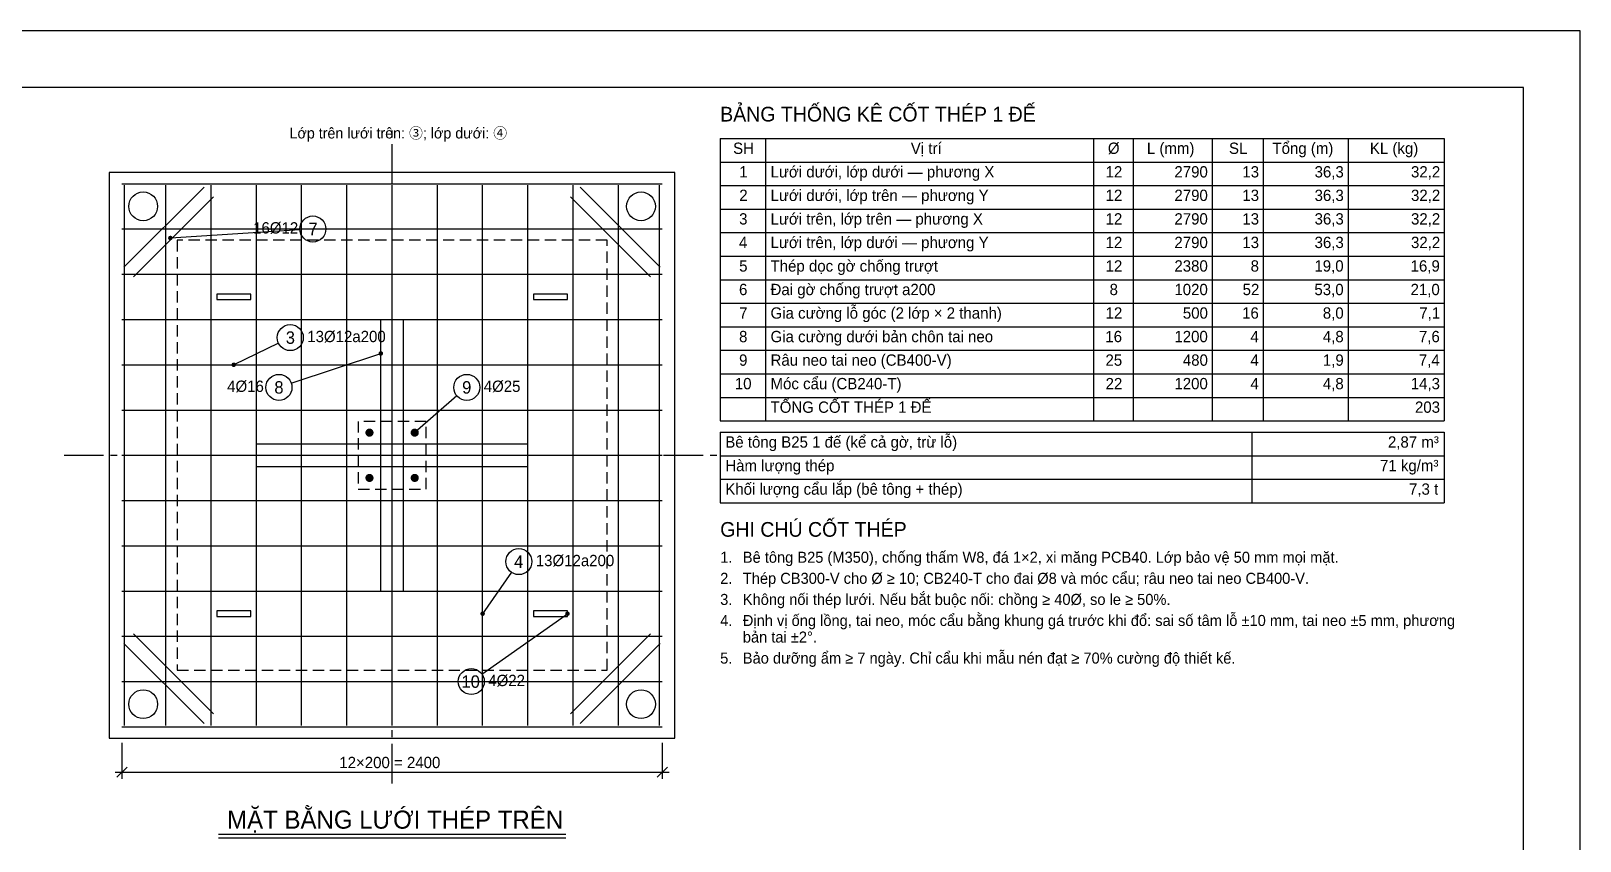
# Model space of a CAD drawing. Extents: x 0 to 45000, y 0 to 7425.
# Drawn here: x 15154 to 22000, y 3845 to 7425 of the extents above; entities that cross this region are included whole.
import ezdxf

# ---------------------------------------------------------------- set-up
doc = ezdxf.new("R2010")
doc.units = 0
doc.header["$LTSCALE"] = 25
doc.linetypes.add('CENTER', pattern=[10.6, 7, -1.2, 1.2, -1.2])
doc.linetypes.add('DASHED', pattern=[3, 2, -1])
for name, color, linetype in [('AN', 8, 'DASHED'), ('BT', 7, 'CONTINUOUS'), ('DIM', 8, 'CONTINUOUS'), ('KHUNG', 7, 'CONTINUOUS'), ('KHUNG_M', 7, 'CONTINUOUS'), ('TEXT', 7, 'CONTINUOUS'), ('THEP', 1, 'CONTINUOUS'), ('THEPHINH', 5, 'CONTINUOUS'), ('THEPHINH_D', 5, 'DASHED'), ('TRUC', 1, 'CENTER')]:
    doc.layers.add(name, color=color, linetype=linetype)
doc.styles.add('VN', font='arial.ttf', dxfattribs={"width": 0.95})

msp = doc.modelspace()

# ---------------------------------------------------------------- linework, layer by layer
at = {"layer": 'AN'}
msp.add_lwpolyline([(15800, 4600), (17700, 4600), (17700, 6500), (15800, 6500)], close=True, dxfattribs=at)
at = {"layer": 'BT'}
msp.add_lwpolyline([(15500, 4300), (18000, 4300), (18000, 6800), (15500, 6800)], close=True, dxfattribs=at)
at = {"layer": 'DIM'}
for p, q in [((16342.6, 6546.4), (15770, 6510)), ((16248.2, 6045.1), (16050, 5950)), ((16304.5, 5868.2), (16700, 6000)), ((17036.6, 5812.3), (16850, 5650)), ((17277.2, 5032.8), (17150, 4850)), ((17147, 4583.2), (17525, 4850)), ((15556, 4280), (15556, 4120)), ((17944, 4280), (17944, 4120)), ((15526, 4150), (17974, 4150)), ((15533.5, 4127.5), (15578.5, 4172.5)), ((17921.5, 4127.5), (17966.5, 4172.5))]:
    msp.add_line(p, q, dxfattribs=at)
at = {"layer": 'DIM', "const_width": 10}
for points in [[(15775, 6510, 1), (15765, 6510, 1)], [(16055, 5950, 1), (16045, 5950, 1)], [(16705, 6000, 1), (16695, 6000, 1)], [(16855, 5650, 1), (16845, 5650, 1)], [(17155, 4850, 1), (17145, 4850, 1)], [(17530, 4850, 1), (17520, 4850, 1)]]:
    msp.add_lwpolyline(points, format="xyb", close=True, dxfattribs=at)
at = {"layer": 'KHUNG'}
msp.add_lwpolyline([(12125, 250), (21750, 250), (21750, 7175), (12125, 7175)], close=True, dxfattribs=at)
at = {"layer": 'KHUNG_M'}
for p, q in [((18200, 6950), (21400, 6950)), ((18200, 6950), (18200, 5702)), ((18400, 6950), (18400, 5702)), ((19850, 6950), (19850, 5702)), ((20025, 6950), (20025, 5702)), ((20375, 6950), (20375, 5702)), ((20600, 6950), (20600, 5702)), ((20975, 6950), (20975, 5702)), ((21400, 6950), (21400, 5702)), ((18200, 6846), (21400, 6846)), ((18200, 6742), (21400, 6742)), ((18200, 6638), (21400, 6638)), ((18200, 6534), (21400, 6534)), ((18200, 6430), (21400, 6430)), ((18200, 6326), (21400, 6326)), ((18200, 6222), (21400, 6222)), ((18200, 6118), (21400, 6118)), ((18200, 6014), (21400, 6014)), ((18200, 5910), (21400, 5910)), ((18200, 5806), (21400, 5806)), ((18200, 5702), (21400, 5702)), ((18200, 5702), (21400, 5702)), ((18200, 5652), (21400, 5652)), ((18200, 5652), (18200, 5340)), ((20550, 5652), (20550, 5340)), ((21400, 5652), (21400, 5340)), ((18200, 5548), (21400, 5548)), ((18200, 5444), (21400, 5444)), ((18200, 5340), (21400, 5340)), ((18200, 5340), (21400, 5340))]:
    msp.add_line(p, q, dxfattribs=at)
msp.add_lwpolyline([(11500, 0), (22000, 0), (22000, 7425), (11500, 7425)], close=True, dxfattribs=at)
at = {"layer": 'TEXT'}
for p, q in [((15982.4, 3875), (17517.6, 3875)), ((15982.4, 3860), (17517.6, 3860))]:
    msp.add_line(p, q, dxfattribs=at)
for centre in [(16400, 6550), (16300, 6070), (16250, 5850), (17080, 5850), (17310, 5080), (17100, 4550)]:
    msp.add_circle(centre, 57.5, dxfattribs=at)
at = {"layer": 'THEP'}
for p, q in [((15556, 6750), (17944, 6750)), ((15918.7, 6734.9), (15565.1, 6381.3)), ((15568, 4356), (15568, 6744)), ((15750, 4356), (15750, 6744)), ((15950, 4356), (15950, 6744)), ((16150, 4356), (16150, 6744)), ((16350, 4356), (16350, 6744)), ((16550, 4356), (16550, 6744)), ((16750, 4356), (16750, 6744)), ((16950, 4356), (16950, 6744)), ((17150, 4356), (17150, 6744)), ((17350, 4356), (17350, 6744)), ((17550, 4356), (17550, 6744)), ((17934.9, 6381.3), (17581.3, 6734.9)), ((17750, 4356), (17750, 6744)), ((17932, 4356), (17932, 6744)), ((15961.1, 6692.4), (15607.6, 6338.9)), ((17892.4, 6338.9), (17538.9, 6692.4)), ((15556, 6550), (17944, 6550)), ((15556, 6350), (17944, 6350)), ((15556, 6150), (17944, 6150)), ((16700, 4950), (16700, 6150)), ((16800, 4950), (16800, 6150)), ((15556, 5950), (17944, 5950)), ((15556, 5750), (17944, 5750)), ((15556, 5550), (17944, 5550)), ((16150, 5600), (17350, 5600)), ((16150, 5500), (17350, 5500)), ((15556, 5350), (17944, 5350)), ((15556, 5150), (17944, 5150)), ((15556, 4950), (17944, 4950)), ((15556, 4750), (17944, 4750)), ((15607.6, 4761.1), (15961.1, 4407.6)), ((17538.9, 4407.6), (17892.4, 4761.1)), ((15565.1, 4718.7), (15918.7, 4365.1)), ((17581.3, 4365.1), (17934.9, 4718.7)), ((15556, 4550), (17944, 4550)), ((15556, 4350), (17944, 4350))]:
    msp.add_line(p, q, dxfattribs=at)
for points in [[(15975, 6238), (16125, 6238), (16125, 6262), (15975, 6262)], [(17375, 6238), (17525, 6238), (17525, 6262), (17375, 6262)], [(15975, 4838), (16125, 4838), (16125, 4862), (15975, 4862)], [(17375, 4838), (17525, 4838), (17525, 4862), (17375, 4862)]]:
    msp.add_lwpolyline(points, close=True, dxfattribs=at)
at = {"layer": 'THEPHINH', "const_width": 18}
for points in [[(16659, 5650, 1), (16641, 5650, 1)], [(16859, 5650, 1), (16841, 5650, 1)], [(16659, 5450, 1), (16641, 5450, 1)], [(16859, 5450, 1), (16841, 5450, 1)]]:
    msp.add_lwpolyline(points, format="xyb", close=True, dxfattribs=at)
at = {"layer": 'THEPHINH'}
for centre in [(15650, 6650), (17850, 6650), (15650, 4450), (17850, 4450)]:
    msp.add_circle(centre, 63.5, dxfattribs=at)
at = {"layer": 'THEPHINH_D'}
msp.add_lwpolyline([(16600, 5400), (16900, 5400), (16900, 5700), (16600, 5700)], close=True, dxfattribs=at)
at = {"layer": 'TRUC'}
for p, q in [((16750, 4100), (16750, 7000)), ((15300, 5550), (18200, 5550))]:
    msp.add_line(p, q, dxfattribs=at)

# ---------------------------------------------------------------- texts
at = {"layer": 'TEXT', "style": 'VN', "width": 0.95}
for s, height, p in [('BẢNG THỐNG KÊ CỐT THÉP 1 ĐẾ', 65, (18200, 7025)), ('Lớp trên lưới trên: ③; lớp dưới: ④', 47.5, (16296.9, 6950)), ('SH', 50, (18257.1, 6881.8)), ('Vị trí', 50, (19042.4, 6881.8)), ('Ø', 50, (19913.4, 6881.8)), ('L (mm)', 50, (20085.9, 6881.8)), ('SL', 50, (20448.6, 6881.8)), ('Tổng (m)', 50, (20640.7, 6881.8)), ('KL (kg)', 50, (21071.3, 6881.8)), ('1', 50, (18284.1, 6777.7)), ('Lưới dưới, lớp dưới — phương X', 50, (18422.5, 6777.7)), ('12', 50, (19903.2, 6777.7)), ('2790', 50, (20207.4, 6777.7)), ('13', 50, (20507.7, 6777.7)), ('36,3', 50, (20826.9, 6777.7)), ('32,2', 50, (21253, 6777.7)), ('2', 50, (18284.3, 6673.7)), ('Lưới dưới, lớp trên — phương Y', 50, (18422.5, 6673.7)), ('12', 50, (19903.2, 6673.7)), ('2790', 50, (20207.4, 6673.7)), ('13', 50, (20507.7, 6673.7)), ('36,3', 50, (20826.9, 6673.7)), ('32,2', 50, (21253, 6673.7)), ('16Ø12', 50, (16135.8, 6530)), ('7', 55, (16380.1, 6522.5)), ('3', 50, (18283.7, 6569.7)), ('Lưới trên, lớp trên — phương X', 50, (18422.5, 6569.7)), ('12', 50, (19903.2, 6569.7)), ('2790', 50, (20207.4, 6569.7)), ('13', 50, (20507.7, 6569.7)), ('36,3', 50, (20826.9, 6569.7)), ('32,2', 50, (21253, 6569.7)), ('4', 50, (18283, 6465.7)), ('Lưới trên, lớp dưới — phương Y', 50, (18422.5, 6465.7)), ('12', 50, (19903.2, 6465.7)), ('2790', 50, (20207.4, 6465.7)), ('13', 50, (20507.7, 6465.7)), ('36,3', 50, (20826.9, 6465.7)), ('32,2', 50, (21253, 6465.7)), ('5', 50, (18283.9, 6361.7)), ('Thép dọc gờ chống trượt', 50, (18422.5, 6361.7)), ('12', 50, (19903.2, 6361.7)), ('2380', 50, (20207.4, 6361.7)), ('8', 50, (20544.2, 6361.7)), ('19,0', 50, (20826.1, 6361.7)), ('16,9', 50, (21251.3, 6361.7)), ('6', 50, (18283.2, 6257.7)), ('Đai gờ chống trượt a200', 50, (18422.5, 6257.7)), ('8', 50, (19920.9, 6257.7)), ('1020', 50, (20207.4, 6257.7)), ('52', 50, (20508.9, 6257.7)), ('53,0', 50, (20826.1, 6257.7)), ('21,0', 50, (21251.1, 6257.7)), ('7', 50, (18283.9, 6153.7)), ('Gia cường lỗ góc (2 lớp × 2 thanh)', 50, (18422.5, 6153.7)), ('12', 50, (19903.2, 6153.7)), ('500', 50, (20244.7, 6153.7)), ('16', 50, (20506.7, 6153.7)), ('8,0', 50, (20863.3, 6153.7)), ('7,1', 50, (21289.8, 6153.7)), ('3', 55, (16280.1, 6042.5)), ('13Ø12a200', 50, (16375, 6050)), ('8', 50, (18283.4, 6049.7)), ('Gia cường dưới bản chôn tai neo', 50, (18422.5, 6049.7)), ('16', 50, (19902.1, 6049.7)), ('1200', 50, (20207.4, 6049.7)), ('4', 50, (20543.5, 6049.7)), ('4,8', 50, (20863.4, 6049.7)), ('7,6', 50, (21288.1, 6049.7)), ('9', 50, (18283.4, 5945.7)), ('Râu neo tai neo (CB400-V)', 50, (18422.5, 5945.7)), ('25', 50, (19902.8, 5945.7)), ('480', 50, (20244.7, 5945.7)), ('4', 50, (20543.5, 5945.7)), ('1,9', 50, (20863.5, 5945.7)), ('7,4', 50, (21287.7, 5945.7)), ('10', 50, (18264.7, 5841.7)), ('Móc cẩu (CB240-T)', 50, (18422.5, 5841.7)), ('22', 50, (19903.2, 5841.7)), ('1200', 50, (20207.4, 5841.7)), ('4', 50, (20543.5, 5841.7)), ('4,8', 50, (20863.4, 5841.7)), ('14,3', 50, (21251.9, 5841.7)), ('4Ø16', 50, (16020.9, 5830)), ('8', 55, (16229.6, 5822.5)), ('9', 55, (17059.6, 5822.5)), ('4Ø25', 50, (17155, 5830)), ('TỔNG CỐT THÉP 1 ĐẾ', 50, (18422.5, 5737.7)), ('203', 50, (21270.5, 5737.7)), ('Bê tông B25 1 đế (kể cả gờ, trừ lỗ)', 50, (18222.5, 5583.7)), ('2,87 m³', 50, (21151.1, 5583.7)), ('Hàm lượng thép', 50, (18222.5, 5479.7)), ('71 kg/m³', 50, (21116.1, 5479.7)), ('Khối lượng cẩu lắp (bê tông + thép)', 50, (18222.5, 5375.7)), ('7,3 t', 50, (21244.3, 5375.7)), ('GHI CHÚ CỐT THÉP', 65, (18200, 5190)), ('4', 55, (17289.1, 5052.5)), ('13Ø12a200', 50, (17385, 5060)), ('1.', 48.75, (18200, 5075)), ('Bê tông B25 (M350), chống thấm W8, đá 1×2, xi măng PCB40. Lớp bảo vệ 50 mm mọi mặt.', 48.75, (18300, 5075)), ('2.', 48.75, (18200, 4981.9)), ('Thép CB300-V cho Ø ≥ 10; CB240-T cho đai Ø8 và móc cẩu; râu neo tai neo CB400-V.', 48.75, (18300, 4981.9)), ('3.', 48.75, (18200, 4888.7)), ('Không nối thép lưới. Nếu bắt buộc nối: chồng ≥ 40Ø, so le ≥ 50%.', 48.75, (18300, 4888.7)), ('4.', 48.75, (18200, 4795.6)), ('Định vị ống lồng, tai neo, móc cẩu bằng khung gá trước khi đổ: sai số tâm lỗ ±10 mm, tai neo ±5 mm, phương', 48.75, (18300, 4795.6)), ('bản tai ±2°.', 48.75, (18300, 4722.5)), ('5.', 48.75, (18200, 4629.4)), ('Bảo dưỡng ẩm ≥ 7 ngày. Chỉ cẩu khi mẫu nén đạt ≥ 70% cường độ thiết kế.', 48.75, (18300, 4629.4)), ('10', 55, (17056.7, 4522.5)), ('4Ø22', 50, (17175, 4530)), ('12×200 = 2400', 50, (16516.7, 4167.5)), ('MẶT BẰNG LƯỚI THÉP TRÊN', 80, (16020.8, 3900))]:
    msp.add_text(s, height=height, dxfattribs=at).set_placement(p)

doc.saveas('drawing.dxf')
